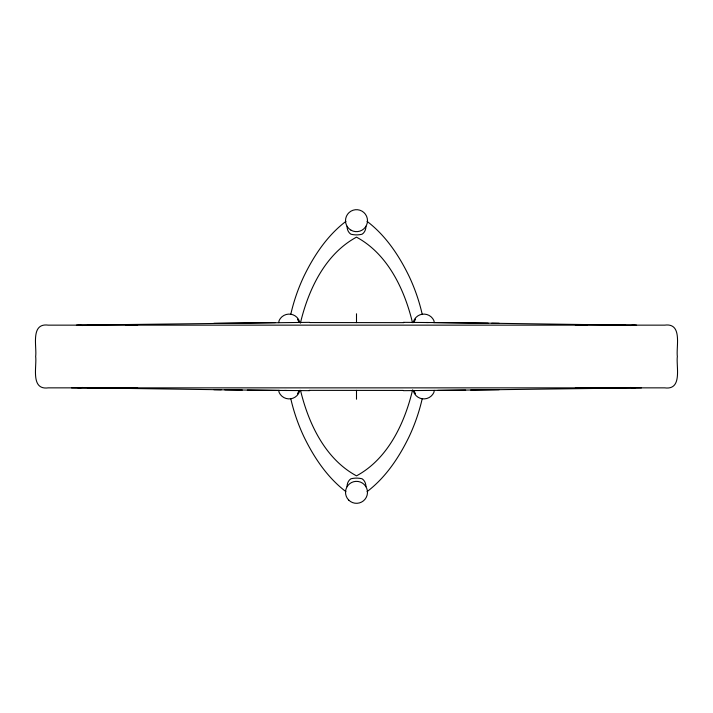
<?xml version="1.0" encoding="UTF-8"?>
<svg xmlns="http://www.w3.org/2000/svg" width="713" height="713" viewBox="0 0 713 713"><rect width="100%" height="100%" fill="white"/><g stroke="black" fill="none" stroke-linecap="round" stroke-linejoin="round"><path stroke-width="1.07" d="M365.956 226.315C365.921 229.408 364.744 232.518 362.061 234.221C358.47 235.121 354.53 235.121 350.939 234.221C348.256 232.518 347.079 229.408 347.044 226.315M347.044 486.685C347.079 483.592 348.256 480.482 350.939 478.78C354.53 477.879 358.47 477.879 362.061 478.78C364.744 480.482 365.921 483.592 365.956 486.685M300.405 323.114C308.355 289.683 325.146 254.069 356.5 237.144C387.738 253.988 404.503 289.416 412.497 322.695M412.595 389.886C404.645 423.317 387.854 458.931 356.5 475.856C325.262 459.012 308.497 423.584 300.503 390.305M299.38 322.624L299.469 321.331A10.998 10.998 0 0 0 279.175 320.44L278.676 322.65M413.62 390.376L413.531 391.669A10.998 10.998 0 0 0 433.825 392.56L434.333 390.403M297.499 393.763L298.765 391.41M414.235 321.59L415.501 319.237M345.921 221.369C327.214 235.575 313.845 255.709 303.729 276.662A188.642 188.642 0 0 0 296.795 293.551A186.209 186.209 0 0 0 290.779 314.317M367.079 491.631C385.786 477.425 399.155 457.291 409.271 436.338A188.642 188.642 0 0 0 419.057 410.688A186.209 186.209 0 0 0 422.221 398.683M82.592 387.462L78.011 387.863M630.408 325.538L634.989 325.137M309.736 322.561L403.816 322.641M403.264 390.439L309.184 390.359M434.333 322.597L433.825 320.44A10.998 10.998 0 0 0 413.531 321.331L413.62 322.624M278.667 390.403L279.175 392.56A10.998 10.998 0 0 0 299.469 391.669L299.38 390.376M309.611 322.338L76.398 325.146M470.705 390.029L641.459 387.854M499.118 389.69L437.711 390.394M213.882 323.31L275.289 322.606M465.669 390.1L403.389 390.662M87.396 325.146L105.524 324.985L93.251 325.048M625.604 387.854L607.485 388.015L619.749 387.952M99.767 325.039L89.366 325.092L103.394 325.137M613.233 387.961L623.634 387.908L609.606 387.863M575.373 325.137L587.503 325.092M609.606 325.137L623.634 325.092L607.476 324.985L636.602 325.146M103.394 387.863L89.366 387.908L105.515 388.015L71.541 387.854M125.497 387.908L137.627 387.863L48.306 387.854C30.151 390.35 37.005 366.117 35.65 356.5C37.005 346.883 30.151 322.65 48.306 325.146L664.694 325.146C682.849 322.65 675.995 346.883 677.35 356.5C675.995 366.117 682.849 390.35 664.694 387.854L575.373 387.863L587.503 387.908M99.009 387.863L613.991 387.863M613.144 325.092L625.604 325.146M125.497 325.092L137.627 325.137M87.396 387.854L99.856 387.908M403.389 322.338L428.424 322.534M309.611 390.662L284.576 390.466M433.388 322.579L488.209 323.167M491.729 323.247L619.749 325.048M93.251 387.952L221.271 389.753M279.612 390.421L247.331 390.1M426.392 322.499L499.118 323.31M286.608 390.501L224.791 389.833M213.882 389.69L242.295 390.029M78.011 325.137L82.592 325.538M634.989 387.863L630.408 387.462M367.079 221.369C385.786 235.575 399.155 255.709 409.271 276.662A188.642 188.642 0 0 1 416.205 293.551A186.209 186.209 0 0 1 422.221 314.317M345.921 491.631C327.214 477.425 313.845 457.291 303.729 436.338A188.642 188.642 0 0 1 293.943 410.688A186.209 186.209 0 0 1 290.779 398.683M414.235 391.41L415.501 393.763M297.499 319.237L298.765 321.59M356.5 313.782L356.5 322.659M356.5 390.341L356.5 399.218M351.001 230.183A10.998 10.998 0 0 0 367.498 220.665A10.998 10.998 0 0 0 351.001 211.146A10.998 10.998 0 0 0 351.001 230.183M348.728 500.107A10.998 10.998 0 0 0 367.115 495.178A10.998 10.998 0 0 0 353.657 481.721A10.998 10.998 0 0 0 348.728 500.107"/></g></svg>
